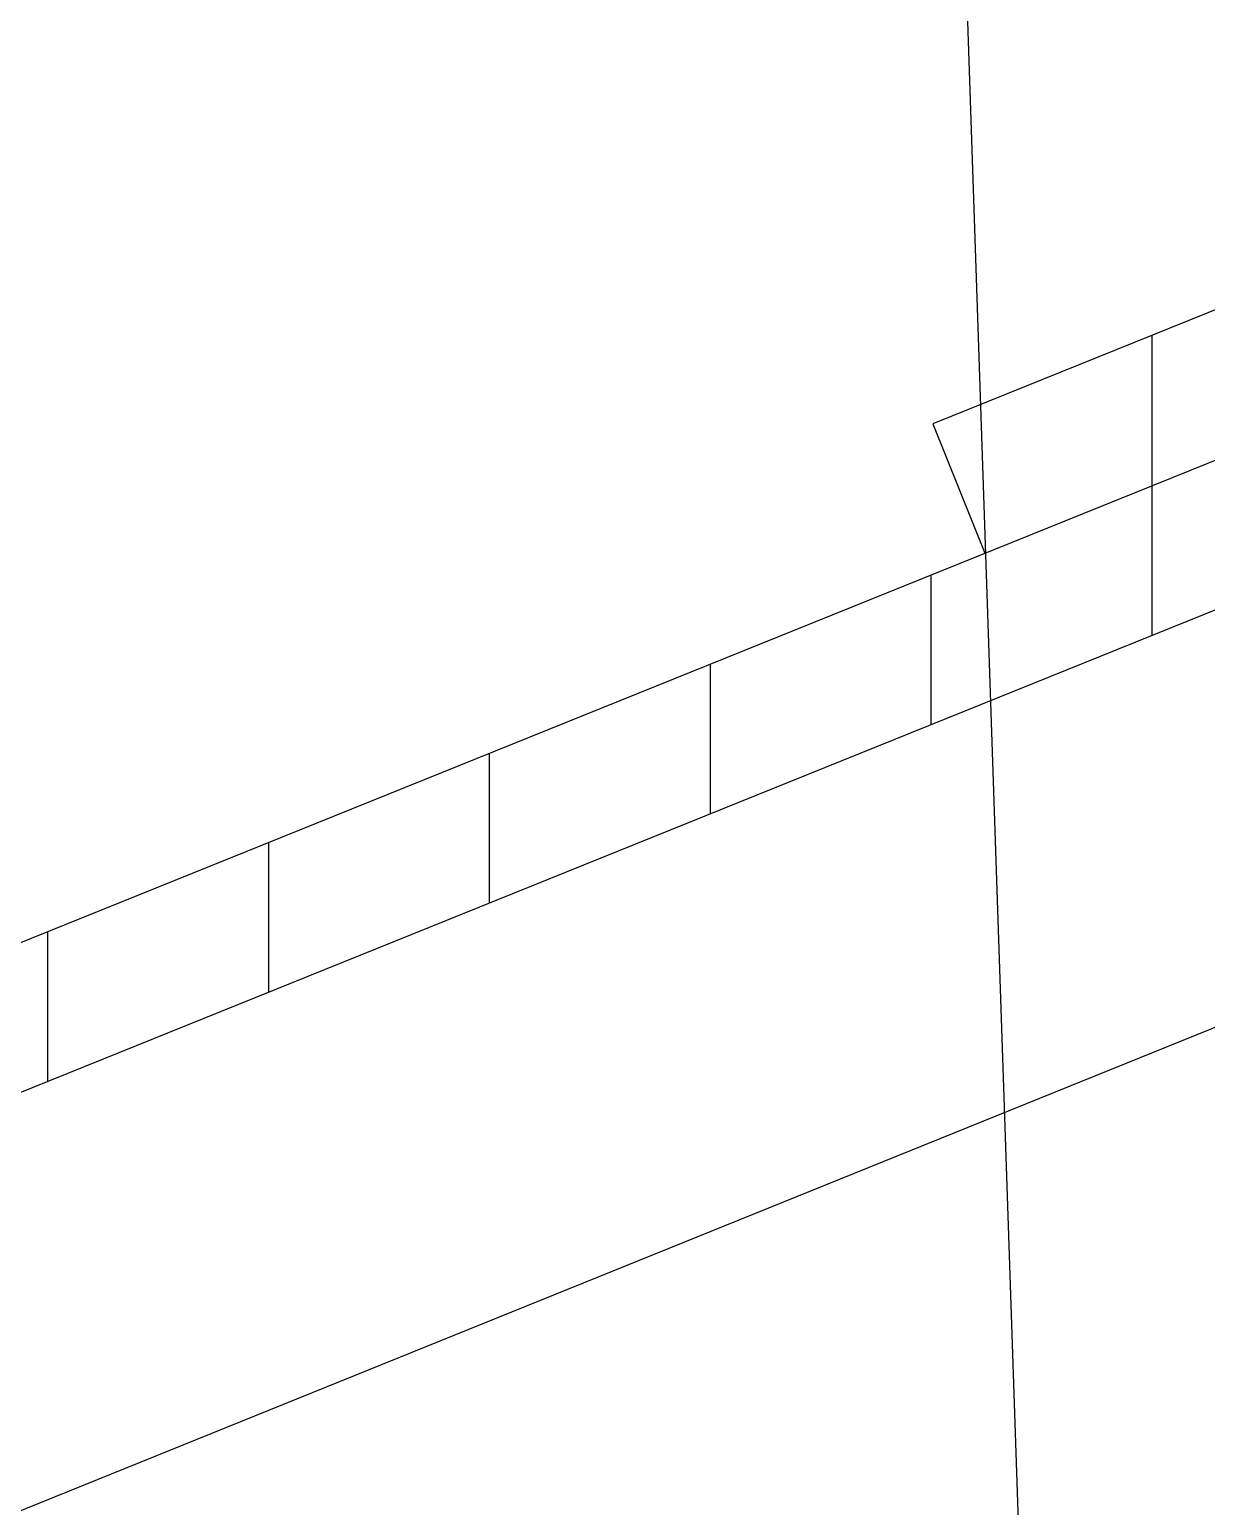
# Model space of a CAD drawing. Header units: millimetres. Extents: x -229914 to 856942, y -268655 to 87212.
# Drawn here: x 414757 to 415774, y -251674 to -250398 of the extents above; entities that cross this region are included whole.
import ezdxf

# ---------------------------------------------------------------- set-up
doc = ezdxf.new("R2010")
doc.units = ezdxf.units.MM
pattern_1 = [(90, (98506.5, -289109.61), (-190.86647, 0), [])]

msp = doc.modelspace()

# ---------------------------------------------------------------- hatches: boundary and pattern name
at = {"lineweight": 25}
h = msp.add_hatch(dxfattribs=at)
h.set_pattern_fill('ANSI31', color=256, scale=60.115424, angle=45)
h.set_pattern_definition(pattern_1)
h.paths.add_polyline_path([(417681.87261, -249515.71784), (417768.47383, -249601.34949, -0.4958235074), (419177.33484, -250036.95614, 0.2123042676), (419279.21755, -250142.29445), (421032.35642, -250850.00477), (421077.36268, -250738.51534), (419372.28208, -250050.20527, -0.20070989), (419273.31914, -249952.33785, 0.4881359817)])
h.paths.add_polyline_path([(417514.61917, -249875.48635, -0.1621940885), (417369.9388, -249998.65667), (415537.16209, -250738.51534), (415582.16835, -250850.00477), (417453.15807, -250094.72021, 0.17128168), (417603.17788, -249962.35828, -0.4397668063), (418759.11068, -249687.31638), (418846.05094, -249601.34949, 0.4368879141)])
h = msp.add_hatch(dxfattribs=at)
h.set_pattern_fill('ANSI31', color=256, scale=60.115424, angle=45)
h.set_pattern_definition(pattern_1)
h.paths.add_polyline_path([(412571.96038, -252065.17106), (412616.96664, -252176.66049), (416610.52429, -250564.5338), (416565.51803, -250453.04437)])

# ---------------------------------------------------------------- linework, layer by layer
for p, q in [((416610.52429, -250564.5338), (412616.96664, -252176.66049)), ((416735.33854, -250873.72347), (412742.98417, -252488.8309))]:
    msp.add_line(p, q, dxfattribs=at)
msp.add_lwpolyline([(412571.96038, -252065.17106), (417453.15807, -250094.72021, 0.17128168), (417603.17788, -249962.35828, -0.4397668063), (418759.11068, -249687.31638), (418846.05094, -249601.34949, 0.4368879141), (417514.61917, -249875.48635, -0.1621940885), (417369.9388, -249998.65667), (415537.16209, -250738.51534), (415582.16835, -250850.00477)], format="xyb", dxfattribs=at)
at = {"linetype": 'ByBlock', "lineweight": 25}
msp.add_lwpolyline([(415636.68164, -252446.26557), (415558.22231, -250117.38613)], dxfattribs=at)

doc.saveas('drawing.dxf')
